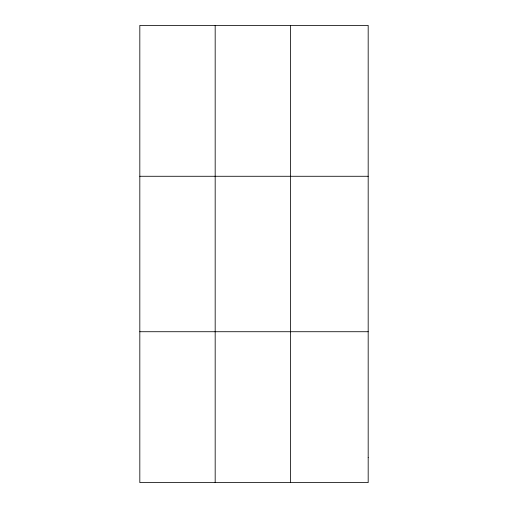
<?xml version="1.0" encoding="UTF-8"?>
<svg xmlns="http://www.w3.org/2000/svg" width="508" height="508" viewBox="0 0 508 508"><rect width="100%" height="100%" fill="white"/><g stroke="black" fill="none" stroke-linecap="round" stroke-linejoin="round"><path stroke-width="0.76" d="M215.176 25.4L215.176 482.6M290.538 25.4L290.538 482.6M139.821 176.276L368.179 176.276M139.821 331.724L368.179 331.724M368.179 457.454L368.179 482.6L139.821 482.6L139.821 25.4L368.179 25.4L368.179 457.454"/></g></svg>
